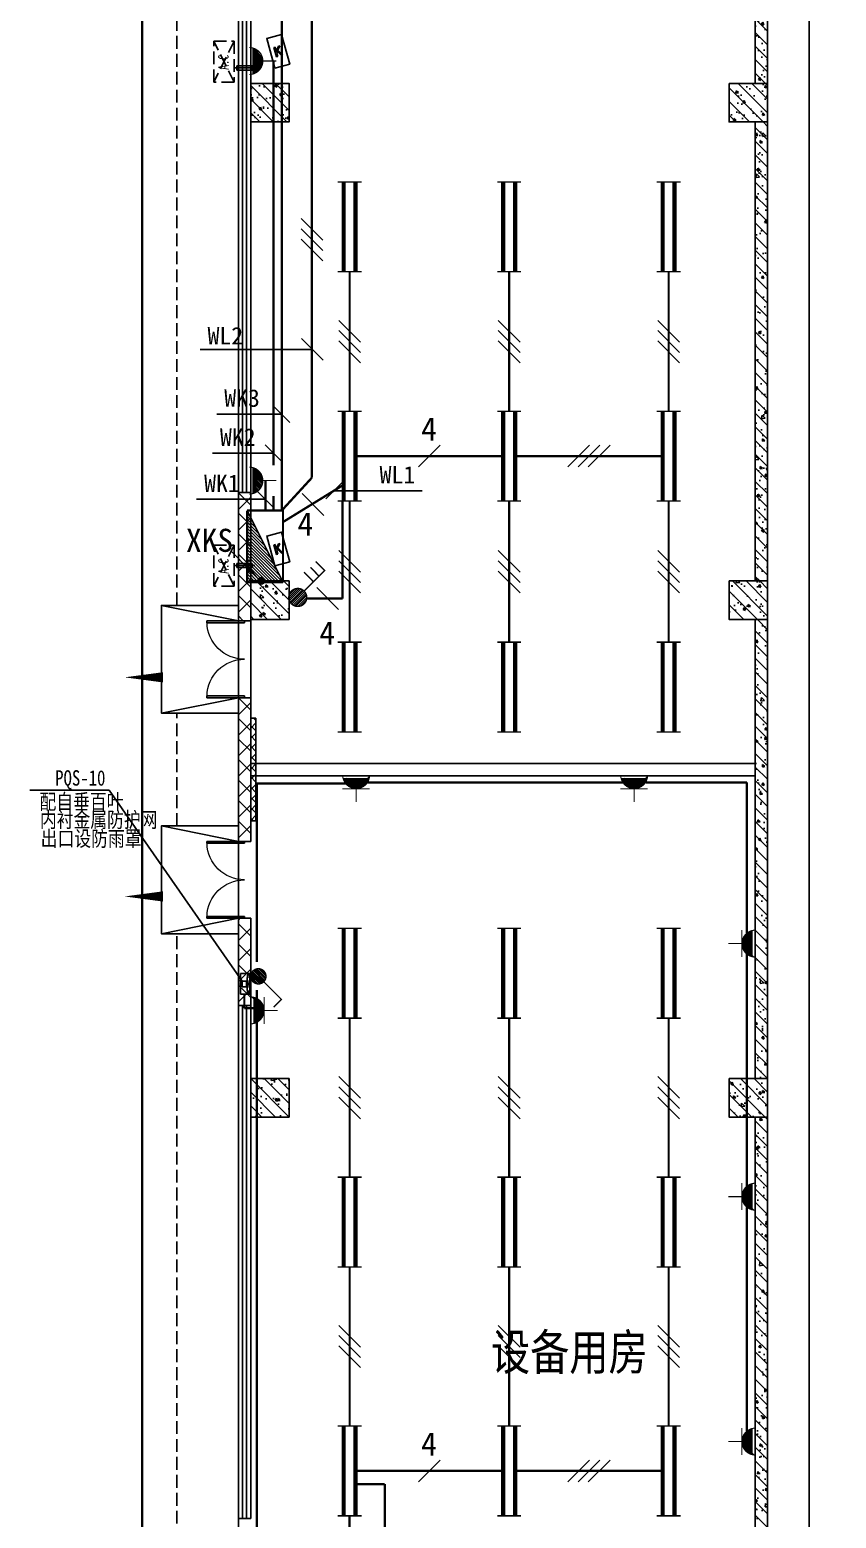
# Model space of a CAD drawing. Header units: millimetres. Extents: x -633009578 to 5705885, y -633235091 to 2571734.
# Drawn here: x 2745218 to 2760934, y 2292773 to 2321787 of the extents above; entities that cross this region are included whole.
import ezdxf

# ---------------------------------------------------------------- set-up
doc = ezdxf.new("R2010")
doc.units = ezdxf.units.MM
doc.header["$LTSCALE"] = 1000
doc.header["$MEASUREMENT"] = 0
doc.linetypes.add('DASH', pattern=[0.35, 0.25, -0.1])
doc.layers.get('0').update_dxf_attribs({"color": 9})
for name, color, linetype in [('3T_WOOD', 21, 'Continuous'), ('A-COLUM(柱)', 255, 'Continuous'), ('A-DI-S(箭头)', 76, 'Continuous'), ('A-DOOR(门）', 4, 'Continuous'), ('A-EQPM(设备)', 15, 'Continuous'), ('A-F-AREA(计算)', 5, 'Continuous'), ('A-HATH(填充)', 8, 'Continuous'), ('A-LM-QPM(设备)', 8, 'Continuous'), ('A-ST-O(室外)', 54, 'Continuous'), ('A-STAR(楼梯)', 51, 'Continuous'), ('A-TEXT(房间)', 243, 'Continuous'), ('A-WA-J(剪力墙)', 254, 'Continuous'), ('A-WALL(墙)', 255, 'Continuous'), ('A-WINDOW（窗）', 4, 'Continuous'), ('DUCT-排烟标注', 3, 'Continuous'), ('DUCT-排烟管设备', 7, 'Continuous'), ('DUCT-排风标注', 3, 'Continuous'), ('WALL', 9, 'Continuous'), ('电-弱电平面-箭头', 3, 'Continuous'), ('电-强电平面-标注', 3, 'Continuous'), ('电-强电平面-线缆', 3, 'Continuous'), ('设备-插座', 3, 'Continuous'), ('设备-照明', 3, 'Continuous'), ('设备-箱柜', 3, 'Continuous')]:
    doc.layers.add(name, color=color, linetype=linetype)
doc.styles.add('0HVAC', font='simhei.ttf', dxfattribs={"width": 0.8, "bigfont": 'hztxt.shx'})
doc.styles.add('_TCH_DIM', font='simhei.ttf', dxfattribs={"width": 0.8, "bigfont": 'hztxt.shx'})
doc.styles.add('ELEC-DIM', font='simhei.ttf')
doc.styles.add('IDQSTYLE', font='simhei.ttf', dxfattribs={"width": 0.707, "bigfont": 'hztxt.shx'})
doc.styles.add('TXT', font='simhei.ttf', dxfattribs={"width": 0.8, "bigfont": 'hztxt.shx'})
pattern_1 = [(45, (-830357.9205473666, -3.184366441797465), (-200.0002033111466, 200.0002033111467), []), (135, (-830357.9205473666, -3.184366441797465), (-200.0002033111467, -200.0002033111466), [])]
pattern_2 = [(315, (0, 0), (132.5825214724777, 132.5825214724776), []), (320, (0, 0), (-47.06410123694653, -537.9451369505651), [56.25, -618.75]), (625, (0, 0), (564.1441002750089, 104.0635002097499), [45, -495]), (370.4514, (-3.922005000000009, -44.82876), (517.079656545715, -433.8820362855164), [47.8051425, -525.856584]), (316.1842, (150, -2.755455298081545e-14), (-124.1392607467639, -800.4307864692332), [84.375, -928.125]), (366.6356, (139.65501975, -66.70255875000004), (730.5884031753312, -700.9970291615274), [71.707716, -788.78475]), (621.1842000000001, (150, -2.755455298081545e-14), (730.588950693994, -700.9964588502198), [67.5, -742.5]), (291, (112.5, -75.00000000000001), (-301.9641679990041, -447.6802890888463), [56.25, -618.75]), (596, (112.5, -75.00000000000001), (543.8625337851396, -182.4864989411868), [45, -495]), (341.4514, (87.3362955, -112.30667475), (241.8978725324643, -630.1669714361175), [47.8051425, -525.856584]), (307.5, (0, 0), (249.6703903734836, -9.119891487967951), [0, -488.9999999999999, 0, -502.5, 0, -496.875]), (277.5, (0, 0), (295.8087839117703, -197.3021530816116), [0, -286.5, 0, -477.75, 0, -189.375]), (237.5, (3.072332657360922e-14, 167.25), (-16.91615380078498, -400.3668271293068), [0, -187.5, 0, -585, 0, -776.25]), (227.5, (4.450060306401695e-14, 242.25), (75.07873674923819, -437.3896270067897), [0, -243.75, 0, -388.5, 0, -551.25])]

# ---------------------------------------------------------------- blocks, each defined once
blk = doc.blocks.new('VdFDAFDFfasdgfswgre')
at = {"layer": 'A-LM-QPM(设备)'}
for p, q in [((-18.82899837940931, -406.182118716184), (32.44091908354312, -219.865729555022)), ((32.44091908354312, -219.865729555022), (56.36419694311917, -226.448856712319)), ((56.36419694311917, -226.448856712319), (37.18157476373017, -296.1590703437105)), ((49.2817729152739, -324.0305588338524), (125.9159782715142, -245.5878820237704)), ((153.1663345098495, -253.0865434217267), (58.93851659074426, -349.0140868732706)), ((125.9159782715142, -245.5878820237704), (153.1663345098495, -253.0865434217267)), ((5.094279481098056, -412.765245873481), (-18.82899837940931, -406.182118716184)), ((26.97990751266479, -333.232229411602), (5.094279481098056, -412.765245873481)), ((49.2817729152739, -324.0305588338524), (26.97990751266479, -333.232229411602)), ((26.97990751266479, -333.232229411602), (49.2817729152739, -324.0305588338524)), ((67.04131023027003, -429.8116214922629), (26.97990751266479, -333.232229411602)), ((37.18157476373017, -296.1590703437105), (49.2817729152739, -324.0305588338524)), ((58.93851659074426, -349.0140868732706), (97.61874484550208, -438.2258171304129)), ((97.61874484550208, -438.2258171304129), (67.04131023027003, -429.8116214922629))]:
    blk.add_line(p, q, dxfattribs=at)
blk.add_lwpolyline([(0, 0), (289.248551459983, -79.59444376500323), (130.0596639309078, -658.0915466849692), (-159.1888875309378, -578.4971029208973)], close=True, dxfattribs=at)
blk = doc.blocks.new('1fdasdas')
at = {"layer": 'A-EQPM(设备)', "linetype": 'DASH'}
for p, q in [((800.000240216963, -0.0003133723512291908), (0.0002401703968644142, 399.9996865927242)), ((0.0002401703968644142, -0.0003133723512291908), (800.000240216963, 399.9996865927242))]:
    blk.add_line(p, q, dxfattribs=at)
blk.add_lwpolyline([(0.0002401703968644142, 399.9996865927242), (800.000240216963, 399.9996865927242), (800.000240216963, -0.0003133723512291908), (0.0002401703968644142, -0.0003133723512291908)], close=True, dxfattribs=at)
at = {"layer": 'A-EQPM(设备)', "style": '_TCH_DIM', "width": 0.7058823529411765}
blk.add_text('A.C', height=204, dxfattribs=at).set_placement((239.6609672275372, 108.2505295248702))
blk = doc.blocks.new('31231')
at = {"layer": 'A-EQPM(设备)', "linetype": 'DASH', "ltscale": 500}
blk.add_lwpolyline([(46963.81837394973, 1033204.040788963), (46963.81837394973, 1032804.040788963)], dxfattribs=at)
blk.add_lwpolyline([(46923.81837394973, 1033154.040788963), (47003.81837394973, 1033154.040788963), (47003.81837394973, 1032854.040788963), (46923.81837394973, 1032854.040788963)], close=True, dxfattribs=at)
blk = doc.blocks.new('$DorLib2D$00000002')
for p, q in [((-0.5, -5.684341886080802e-17), (-0.5000000000000007, 0.4875)), ((-0.4750000000000007, 0.4875), (-0.5000000000000007, 0.4875)), ((-0.475, -2.842170943040401e-17), (-0.4750000000000007, 0.4875)), ((0.475, -2.842170943040401e-17), (0.4750000000000007, 0.4875)), ((0.4750000000000007, 0.4875), (0.5000000000000007, 0.4875)), ((0.5, -5.684341886080802e-17), (0.5000000000000007, 0.4875)), ((-0.5, -5.684341886080802e-17), (-0.475, -2.842170943040401e-17)), ((0.5, -5.684341886080802e-17), (0.475, -2.842170943040401e-17))]:
    blk.add_line(p, q)
at = {"lineweight": 13}
for centre, start, end in [((-0.4875, -4.263256414560601e-17), 0, 88.53071641864632), ((0.4875, -4.263256414560601e-17), 91.4692835813537, 180)]:
    blk.add_arc(centre, 0.4875, start, end, dxfattribs=at)
blk = doc.blocks.new('$WINLIB2D$00000001')
at = {"color": 0}
for points in [[(-0.4999999999999964, 0.5000000000000142), (-0.4999999999999964, -0.4999999999999858)], [(-0.4999999999999964, 0.5000000000000142), (0.5000000000000036, 0.5000000000000142)], [(0.5000000000000036, -0.4999999999999858), (0.5000000000000036, 0.5000000000000142)], [(0.5000000000000036, 0.1666666666666714), (-0.4999999999999964, 0.1666666666666714)], [(0.5000000000000036, -0.1666666666666572), (-0.4999999999999964, -0.1666666666666572)], [(-0.4999999999999964, -0.4999999999999858), (0.5000000000000036, -0.4999999999999858)]]:
    blk.add_lwpolyline(points, dxfattribs=at)
blk = doc.blocks.new('_FZH')
h = blk.add_hatch()
h.set_pattern_fill('钢筋混凝土', color=256, scale=0.1, style=0)
h.set_pattern_definition([(45, (0, 0), (-0.1767766952966369, 0.1767766952966369), []), (50, (0, 0), (0.7172601826007535, -0.06275213498259512), [0.07500000000000001, -0.8250000000000001]), (355, (0, 0), (-0.138751333613, 0.7521921337000119), [0.06, -0.66]), (100.4514, (0.05977168000000001, -0.00522934), (0.5785093817140216, 0.6894395420609536), [0.06374019, -0.701142112]), (46.1842, (0, 0.2), (1.067241048625645, -0.1655190143290181), [0.1125, -1.2375]), (96.6356, (0.088936745, 0.186206693), (0.9346627055487033, 0.9741178709004418), [0.095610288, -1.051713]), (351.1842, (0, 0.2), (0.9346619451336272, 0.9741186009253247), [0.09000000000000001, -0.9900000000000001]), (21, (0.1, 0.15), (0.5969070521184617, -0.4026188906653388), [0.07500000000000001, -0.8250000000000001]), (326, (0.1, 0.15), (0.2433153319215824, 0.7251500450468529), [0.06, -0.66]), (71.4514, (0.149742233, 0.116448394), (0.84022262858149, 0.3225304967099524), [0.06374019, -0.701142112]), (37.50000000000001, (0, 0), (0.01215985531729062, 0.3328938538313115), [0, -0.652, 0, -0.67, 0, -0.6625000000000001]), (7.499999999999999, (0, 0), (0.2630695374421486, 0.3944117118823603), [0, -0.382, 0, -0.637, 0, -0.2525]), (-32.5, (-0.223, 0), (0.533822436172409, -0.02255487173437976), [0, -0.25, 0, -0.78, 0, -1.035]), (-42.5, (-0.323, 0), (0.5831861693423862, 0.1001049823323177), [0, -0.325, 0, -0.518, 0, -0.735])])
h.paths.add_polyline_path([(-0.5, -0.5), (0.5, -0.5), (0.5, 0.5), (-0.5, 0.5)])
blk.add_lwpolyline([(-0.5, -0.5), (0.5, -0.5), (0.5, 0.5), (-0.5, 0.5)], close=True)
blk = doc.blocks.new('负一层平面图9')
h = blk.add_hatch()
h.set_pattern_fill('钢筋混凝土', color=256, scale=75, angle=270, style=0)
h.set_pattern_definition(pattern_2)
h.paths.add_polyline_path([(1107566.098288361, 1646740.40672838), (1107326.098288361, 1646740.40672838), (1107326.098288361, 1637790.40672838), (1107566.098288361, 1637790.40672838)])
h = blk.add_hatch()
h.set_pattern_fill('钢筋混凝土', color=256, scale=75, angle=270, style=0)
h.set_pattern_definition(pattern_2)
h.paths.add_polyline_path([(1107566.098288361, 1637040.40672838), (1107326.098288361, 1637040.40672838), (1107326.098288361, 1628090.40672838), (1107566.098288361, 1628090.40672838)])
h = blk.add_hatch()
h.set_pattern_fill('钢筋混凝土', color=256, scale=75, angle=270, style=0)
h.set_pattern_definition(pattern_2)
h.paths.add_polyline_path([(1107566.098288361, 1627340.40672838), (1107326.098288361, 1627340.40672838), (1107326.098288361, 1618390.40672838), (1107566.098288361, 1618390.40672838)])
h = blk.add_hatch()
h.set_pattern_fill('钢筋混凝土', color=256, scale=75, angle=270, style=0)
h.set_pattern_definition(pattern_2)
h.paths.add_polyline_path([(1107566.098288361, 1617640.40672838), (1107326.098288361, 1617640.40672838), (1107326.098288361, 1608690.40672838), (1107566.098288361, 1608690.40672838)])
at = {"layer": 'A-HATH(填充)'}
h = blk.add_hatch(dxfattribs=at)
h.set_pattern_fill('多孔材料', color=256, scale=100, style=0)
h.set_pattern_definition(pattern_1)
h.paths.add_polyline_path([(1097251.098288366, 1629815.40672802), (1097251.098288366, 1627315.406728529), (1097491.098288367, 1627315.406728529), (1097491.098288367, 1629815.40672802)])
h = blk.add_hatch(dxfattribs=at)
h.set_pattern_fill('多孔材料', color=256, scale=100, style=0)
h.set_pattern_definition(pattern_1)
h.paths.add_polyline_path([(1097251.098288366, 1625815.406728529), (1097251.098288366, 1623015.406728529), (1097491.098288367, 1623015.406728529), (1097491.098288367, 1625815.406728529)])
h = blk.add_hatch(dxfattribs=at)
h.set_pattern_fill('多孔材料', color=256, scale=50, style=0)
h.set_pattern_definition([(45, (-830457.9205473666, -3.184366441797465), (-100.0001016555733, 100.0001016555733), []), (135, (-830457.9205473666, -3.184366441797465), (-100.0001016555733, -100.0001016555733), [])])
h.paths.add_polyline_path([(1097491.09828836, 1625415.40672857), (1097491.09828836, 1623415.40672857), (1097591.09828836, 1623415.40672857), (1097591.09828836, 1625415.40672857)])
h = blk.add_hatch(dxfattribs=at)
h.set_pattern_fill('多孔材料', color=256, scale=100, style=0)
h.set_pattern_definition(pattern_1)
h.paths.add_polyline_path([(1097251.098288366, 1621515.406728529), (1097251.098288366, 1619815.40672802), (1097491.098288367, 1619815.40672802), (1097491.098288367, 1621515.406728529)])
at = {"layer": 'A-DI-S(箭头)'}
blk.add_lwpolyline([(1108377.552594071, 1727829.142712386), (1108377.552594071, 1664191.024720457), (1108902.552594071, 1663999.940347468), (1107852.552594071, 1663814.797017724), (1108377.552594071, 1663628.524720457), (1108377.552594071, 1599990.406728529)], dxfattribs=at)
for points in [[(1096698.446246597, 1626212.662823143, 0, 0, 0), (1095035.446246597, 1626212.662823143, 0, 200, 0), (1095785.446246597, 1626212.662823143, 0, 0, 0)], [(1096698.446246597, 1621941.486512421, 0, 0, 0), (1095035.446246597, 1621941.486512421, 0, 200, 0), (1095785.446246597, 1621941.486512421, 0, 0, 0)]]:
    blk.add_lwpolyline(points, format="xyseb", dxfattribs=at)
at = {"layer": 'A-DOOR(门）'}
for p, q in [((1097251.098288361, 1627315.406728392), (1097251.098288361, 1625815.406728392)), ((1097491.098288361, 1627315.406728392), (1097491.098288361, 1625815.406728392)), ((1097251.098288361, 1623015.406728603), (1097251.098288361, 1621515.406728603))]:
    blk.add_line(p, q, dxfattribs=at)
at = {"layer": 'A-F-AREA(计算)'}
blk.add_lwpolyline([(1107566.098287924, 1589275.406728539), (1097251.098288353, 1589275.406728539), (1097251.098288353, 1725355.406728381), (1107566.098287924, 1725355.406728381)], close=True, dxfattribs=at)
at = {"layer": 'A-ST-O(室外)', "linetype": 'DASH'}
for points in [[(1096051.098288417, 1627615.406728388), (1096051.098288402, 1651565.406727216)], [(1096051.09828842, 1623315.406728599), (1096051.098288418, 1625515.406728543)], [(1096051.098288429, 1607615.406728315), (1096051.098288421, 1621215.406728753)]]:
    blk.add_lwpolyline(points, dxfattribs=at)
at = {"layer": 'A-STAR(楼梯)'}
for points in [[(1097251.098288367, 1627615.406728388), (1095751.098288367, 1627615.406728388), (1095751.098288367, 1625515.406728543), (1097251.098288361, 1625515.406728543)], [(1097251.09828836, 1627315.406728436), (1095751.098288356, 1627615.406234307)], [(1097251.09828836, 1625815.406728495), (1095751.098288356, 1625515.407222624)], [(1097251.098288367, 1623315.406728599), (1095751.098288367, 1623315.406728599), (1095751.098288367, 1621215.406728753), (1097251.098288361, 1621215.406728753)], [(1097251.09828836, 1623015.406728646), (1095751.098288356, 1623315.406234517)], [(1097251.09828836, 1621515.406728705), (1095751.098288356, 1621215.407222835)]]:
    blk.add_lwpolyline(points, dxfattribs=at)
at = {"layer": 'A-WA-J(剪力墙)'}
for p, q in [((1107326.098288359, 1637790.406727959), (1107326.098288355, 1646740.40672861)), ((1107566.098288359, 1637790.406727959), (1107566.098288397, 1646740.40672861)), ((1107326.098288375, 1628090.406727959), (1107326.098288379, 1637040.40672861)), ((1107566.098288324, 1628090.406727959), (1107566.098288348, 1637040.40672861)), ((1107326.098288348, 1618390.406727959), (1107326.098288391, 1627340.40672861)), ((1107566.098288398, 1618390.406727959), (1107566.09828836, 1627340.40672861)), ((1107326.098288402, 1608690.406727959), (1107326.098288404, 1617640.406727959)), ((1107566.098288352, 1608690.406727959), (1107566.098288373, 1617640.406727959))]:
    blk.add_line(p, q, dxfattribs=at)
at = {"layer": 'A-WALL(墙)'}
for p, q in [((1097491.09828836, 1625415.40672857), (1097491.09828836, 1623415.40672857)), ((1097591.09828836, 1625415.40672857), (1097491.09828836, 1625415.40672857)), ((1097591.09828836, 1625415.40672857), (1097591.09828836, 1623415.40672857)), ((1097491.098288399, 1624535.40672857), (1107326.098288362, 1624535.40672857)), ((1097491.098288399, 1624535.40672857), (1097491.098288399, 1624295.40672857)), ((1107326.098288362, 1624535.40672857), (1107326.098288362, 1624295.40672857)), ((1097491.098288399, 1624295.40672857), (1107326.098288362, 1624295.40672857)), ((1097591.09828836, 1623415.40672857), (1097491.09828836, 1623415.40672857))]:
    blk.add_line(p, q, dxfattribs=at)
at = {"layer": 'WALL'}
for p, q in [((1097251.098288366, 1629815.40672802), (1097251.098288366, 1627315.406728529)), ((1097491.098288367, 1629815.40672802), (1097251.098288366, 1629815.40672802)), ((1097491.098288367, 1627315.406728529), (1097491.098288367, 1629815.40672802)), ((1097251.098288366, 1627315.406728529), (1097491.098288367, 1627315.406728529)), ((1097251.098288366, 1625815.406728529), (1097251.098288366, 1623015.406728529)), ((1097491.098288367, 1625815.406728529), (1097251.098288366, 1625815.406728529)), ((1097491.098288367, 1623015.406728529), (1097491.098288367, 1625815.406728529)), ((1097251.098288366, 1623015.406728529), (1097491.098288367, 1623015.406728529)), ((1097251.098288366, 1621515.406728529), (1097251.098288366, 1619815.40672802)), ((1097491.098288367, 1621515.406728529), (1097251.098288366, 1621515.406728529)), ((1097491.098288367, 1619815.40672802), (1097491.098288367, 1621515.406728529)), ((1097251.098288366, 1619815.40672802), (1097491.098288367, 1619815.40672802))]:
    blk.add_line(p, q, dxfattribs=at)
at = {"layer": 'A-COLUM(柱)', "xscale": 750, "yscale": 750, "zscale": 750, "rotation": 270}
for p in [(1097866.098288361, 1637415.40672838), (1107191.098288361, 1637415.40672838), (1097866.098288361, 1627715.40672838), (1107191.098288361, 1627715.40672838), (1097866.098288361, 1618015.40672838), (1107191.098288361, 1618015.40672838)]:
    blk.add_blockref('_FZH', p, dxfattribs=at)
at = {"layer": 'A-DOOR(门）', "xscale": -1500, "yscale": 1500, "zscale": 1500, "rotation": 89.99999999999999}
for p in [(1097371.098288361, 1626565.406728392), (1097371.098288361, 1622265.406728603)]:
    blk.add_blockref('$DorLib2D$00000002', p, dxfattribs=at)
at = {"layer": 'A-EQPM(设备)', "color": 6, "rotation": 90}
for name, p in [('1fdasdas', (1097170.499686612, 1637813.815393341)), ('1fdasdas', (1097170.499686612, 1627990.406488194)), ('31231', (2130375.139077323, 1581426.58835443))]:
    blk.add_blockref(name, p, dxfattribs=at)
at = {"layer": 'A-EQPM(设备)', "color": 6, "xscale": -1, "rotation": 89.99999999999999}
blk.add_blockref('31231', (2130375.139077323, 1685054.22510233), dxfattribs=at)
at = {"layer": 'A-LM-QPM(设备)', "xscale": -1, "rotation": 180}
for p in [(1097963.612285574, 1638086.156277593), (1097963.612285574, 1628386.156277593)]:
    blk.add_blockref('VdFDAFDFfasdgfswgre', p, dxfattribs=at)
at = {"layer": 'A-WINDOW（窗）', "extrusion": (0, 0, -1), "yscale": 240, "rotation": 90.00000000000001}
for p, xscale, zscale in [((-1097371.098288361, 1639815.406728285), 19999.99999999953, 19999.99999999953), ((-1097371.098288361, 1614815.406728285), 10000, 10000)]:
    blk.add_blockref('$WINLIB2D$00000001', p, dxfattribs=dict(at, xscale=xscale, zscale=zscale))
at = {"layer": 'A-TEXT(房间)', "color": 4, "style": 'TXT', "width": 0.8}
blk.add_text('设备用房', height=700, dxfattribs=at).set_placement((1102173.779141537, 1612709.729482052))
blk = doc.blocks.new('HC000067')
at = {"color": 0, "linetype": 'Continuous'}
for points, const_width in [([(6.25, 0.8328412808464349), (-6.250000000000057, 0.8328412808464349)], 0.6), ([(-6.250000000000057, 1.65), (-6.250000000000057, -1.650000000000057)], 0.2), ([(6.25, 1.65), (6.25, -1.650000000000057)], 0.2), ([(6.25, -0.8328412808464352), (-6.250000000000057, -0.8328412808464352)], 0.6)]:
    blk.add_lwpolyline(points, dxfattribs=dict(at, const_width=const_width))
at = {"color": 0, "style": 'IDQSTYLE', "width": 0.7}
blk.add_attdef('PSFHATT', (8.25, -1.650000000000057), '', height=2.5, dxfattribs=at)
blk = doc.blocks.new('*X123')
at = {"color": 0, "linetype": 'Continuous'}
for p, q in [((235.5705228326477, 319.9990725063215), (238.8755041928442, 323.304053866518)), ((235.9947869013596, 319.9990725063215), (239.7240323302681, 323.7283179352299)), ((236.4190509700716, 319.9990725063215), (240.5725604676919, 324.1525820039419)), ((236.8433150387835, 319.9990725063215), (241.4210886051158, 324.5768460726538)), ((237.2675791074955, 319.9990725063215), (242.2655414724513, 324.9970348712774)), ((237.6918431762074, 319.9990725063215), (242.2655414724513, 324.5727708025654)), ((238.1161072449193, 319.9990725063215), (242.2655414724513, 324.1485067338535)), ((238.5403713136312, 319.9990725063215), (242.2655414724513, 323.7242426651416)), ((233.8734665578, 319.9990725063215), (235.4813916431488, 321.6069975916703)), ((234.297730626512, 319.9990725063215), (236.3299197805727, 322.0312616603822)), ((234.7219946952239, 319.9990725063215), (237.1784479179965, 322.4555257290941)), ((235.1462587639358, 319.9990725063215), (238.0269760554204, 322.8797897978061)), ((238.9646353823431, 319.9990725063215), (242.2655414724513, 323.2999785964296)), ((239.3888994510551, 319.9990725063215), (242.2655414724513, 322.8757145277177)), ((239.813163519767, 319.9990725063215), (242.2655414724513, 322.4514504590058)), ((240.2374275884789, 319.9990725063215), (242.2655414724513, 322.0271863902939)), ((240.6616916571909, 319.9990725063215), (242.2655414724513, 321.6029223215819)), ((232.6006743516642, 319.9990725063215), (232.9358072308772, 320.3342053855345)), ((233.0249384203761, 319.9990725063215), (233.7843353683011, 320.7584694542464)), ((233.4492024890881, 319.9990725063215), (234.6328635057249, 321.1827335229584)), ((241.0859557259028, 319.9990725063215), (242.2655414724513, 321.17865825287)), ((241.5102197946147, 319.9990725063215), (242.2655414724513, 320.7543941841581)), ((241.9344838633266, 319.9990725063215), (242.2655414724513, 320.3301301154461))]:
    blk.add_line(p, q, dxfattribs=at)
blk = doc.blocks.new('HC000431')
at = {"color": 0, "linetype": 'Continuous'}
blk.add_line((5, 2.5), (-5, -2.5), dxfattribs=at)
at = {"color": 0, "linetype": 'Continuous', "const_width": 0.3}
for points in [[(5, 2.5), (-5, 2.5), (-5, -2.5)], [(-5, -2.5), (5, -2.5), (5, 2.5)]]:
    blk.add_lwpolyline(points, dxfattribs=at)
at = {"color": 0, "linetype": 'Continuous'}
blk.add_blockref('*X123', (-237.2655414724513, -322.4990725063215), dxfattribs=at)
at = {"color": 0, "style": 'IDQSTYLE', "width": 0.7}
blk.add_attdef('PSFHATT', (7.000000000000028, -2.5), '', height=2.5, dxfattribs=at)
blk = doc.blocks.new('*X155')
at = {"color": 0, "linetype": 'Continuous'}
for p, q in [((261.9988066744281, 135.850956910748), (263.2375091559566, 137.0896593922765)), ((262.0234026256783, 135.5927101495236), (263.4957559171792, 137.0650634410244)), ((262.0463461952987, 136.1813391440932), (262.9071269225657, 137.0421198713602)), ((262.0884022348038, 135.3748670461744), (263.7135990205094, 137.00006383188)), ((262.1829592200917, 135.1865813189878), (263.9018847477136, 136.9055068466096)), ((262.3023466942452, 135.0231260806666), (264.0653399860179, 136.7861193724393)), ((262.4446987243758, 134.8826353983226), (264.205830668362, 136.6437673423088)), ((262.6100901587723, 134.7651841202445), (264.3232819464568, 136.478375907929)), ((262.8005700291263, 134.6728212781239), (264.4156447885779, 136.2878960375755)), ((263.0211904412342, 134.6105989777572), (264.4778670889456, 136.0672756254685)), ((263.2836307586351, 134.5901965826834), (264.4982694840214, 135.8048353080697)), ((263.6234742990336, 134.6471974106073), (264.4412686561033, 135.464991767677))]:
    blk.add_line(p, q, dxfattribs=at)
blk = doc.blocks.new('HC000111')
at = {"color": 0, "linetype": 'Continuous', "const_width": 0.2}
for points in [[(0.8838834764831975, 2.133883476483163), (3.750000000000091, 5), (5.000000000000091, 3.75)], [(2.898879886034229, 4.275409520972289), (4.191507707965946, 3.019373591507303)], [(2.221789122165297, 3.388795923702901), (3.514416944097014, 2.132759994237858)]]:
    blk.add_lwpolyline(points, dxfattribs=at)
blk.add_lwpolyline([(0.8838834764833108, 0.3661165235168934, 0.1989123673796338), (1.250000000000034, 1.250000000000057, 0.1989123673796269), (0.8838834764832544, 2.13388347648322, 0.1989123673796352), (9.12880881998035e-14, 2.5, 0.1989123673796539), (-0.8838834764830719, 2.13388347648322, 0.1989123673796721), (-1.249999999999966, 1.250000000000057, 0.1989123673796564), (-0.8838834764831855, 0.3661165235168368, 0.198912367379673), (9.087175456556906e-14, 0, 0.198912367379652)], format="xyb", close=True, dxfattribs=at)
at = {"color": 0, "linetype": 'Continuous'}
blk.add_blockref('*X155', (-263.2487560761181, -134.5897099905746), dxfattribs=at)
at = {"color": 0, "style": 'IDQSTYLE', "width": 0.7}
blk.add_attdef('PSFHATT', (7.000000000000091, -1e-08), '', height=2.5, dxfattribs=at)
blk = doc.blocks.new('*X164')
at = {"color": 0, "linetype": 'Continuous'}
for p, q in [((159.595646846908, 156.7672197221619), (159.6233466819307, 156.7949195571846)), ((159.6640079704214, 156.5527381332005), (159.9061893944054, 156.7949195571846)), ((159.747532531186, 156.3534199814905), (160.18903210688, 156.7949195571846)), ((159.8446775338837, 156.1677222717137), (160.4718748193546, 156.7949195571846)), ((159.9544025265515, 155.9946045519069), (160.7547175318292, 156.7949195571846)), ((160.0760273856543, 155.833386698535), (161.0375602443038, 156.7949195571846)), ((160.2091522122192, 155.6836688126253), (161.3204029567785, 156.7949195571846)), ((160.3536147760518, 155.5452886639833), (161.6032456692531, 156.7949195571846)), ((160.5094741859558, 155.4183053614127), (161.8860883817277, 156.7949195571846)), ((160.6770167777584, 155.3030052407406), (162.1689310942023, 156.7949195571846)), ((160.8567856433337, 155.1999313938414), (162.451773806677, 156.7949195571846)), ((161.0496413096342, 155.1099443476672), (162.7346165191516, 156.7949195571846)), ((161.2568708631404, 155.0343311886988), (163.0174592316262, 156.7949195571846)), ((161.4803825063601, 154.9750001194438), (163.3003019441008, 156.7949195571846)), ((161.7230685552892, 154.9348434558983), (163.5831446565754, 156.7949195571846)), ((161.9895441276247, 154.9184763157592), (163.86598736905, 156.7949195571846)), ((162.2878715788766, 154.9339610545365), (164.4937876543064, 157.1398771299663)), ((162.6346011340941, 154.9978478972794), (164.4299008115636, 156.7931475747489)), ((163.0778250055067, 155.1582290562173), (164.2695196526256, 156.3499237033363))]:
    blk.add_line(p, q, dxfattribs=at)
blk = doc.blocks.new('HC000134')
at = {"color": 0, "linetype": 'Continuous', "const_width": 0.2}
blk.add_lwpolyline([(-2.5, 5, 0.198912367379654), (-1.767766952966213, 3.232233047033674, 0.1989123673796558), (-4.592273826913179e-16, 2.5, 0.1989123673796559), (1.767766952966213, 3.232233047033674, 0.1989123673796541), (2.5, 4.999999999999999)], format="xyb", dxfattribs=at)
for points in [[(-2.421006983541702, 4.37652170395188), (2.421006983541702, 4.37652170395188)], [(-2.549372027147456, 2.476391871554483), (2.483025305961291, 2.476391871554483)], [(0, 2.5), (0, 0)]]:
    blk.add_lwpolyline(points, dxfattribs=at)
at = {"color": 0, "linetype": 'Continuous'}
blk.add_blockref('*X164', (-162.0093508556101, -152.4183978532327), dxfattribs=at)
at = {"color": 0, "style": 'IDQSTYLE', "width": 0.7}
blk.add_attdef('PSFHATT', (4.500000010000001, 0), '', height=2.5, dxfattribs=at)
blk = doc.blocks.new('*X132')
at = {"color": 0, "linetype": 'Continuous'}
for p, q in [((192.590110055903, 446.7242872143482), (193.9264208598343, 448.0605980182795)), ((192.6512440212146, 447.2096852483717), (193.4410228258108, 447.9994640529679)), ((192.666080612941, 446.3759937026742), (194.2747143715083, 447.9846274612416)), ((192.8122309321682, 446.0978799531896), (194.552828120993, 447.8384771420143)), ((193.0126674313866, 445.874052383696), (194.7766556904866, 447.6380406427959)), ((193.2651240367983, 445.7022449203958), (194.9484631537868, 447.3855840373842)), ((193.5780466605768, 445.5909034754624), (195.0598045987202, 447.0726614136058)), ((193.9838870800477, 445.5724798262212), (195.0782282479613, 446.6668209941349))]:
    blk.add_line(p, q, dxfattribs=at)
blk = doc.blocks.new('HC001446')
at = {"color": 0, "linetype": 'Continuous'}
blk.add_line((5.527270022789651, 5.473665066578945), (2.421777122314836, 2.298687544782609), dxfattribs=at)
blk.add_lwpolyline([(2.421777122314836, 2.298687544782609, 0.8, 0, 0), (0.4698776614111466, 0.4121164681388052, 0, 0, 0)], format="xyseb", dxfattribs=at)
blk.add_circle((0, 0), 0.625, dxfattribs=at)
at = {"color": 0, "linetype": 'Continuous', "xscale": 0.5, "yscale": 0.5, "zscale": 0.5}
blk.add_blockref('*X132', (-96.91845018383214, -223.4069038532592), dxfattribs=at)
at = {"color": 0, "style": 'IDQSTYLE', "width": 0.7}
blk.add_attdef('PSFHATT', (7.527270022789651, -0.62500001), '', height=2.5, dxfattribs=at)
blk = doc.blocks.new('HC000127')
at = {"color": 0, "linetype": 'Continuous'}
for p, q in [((-2.394925552313452, 4.28283084360757), (-2.301234691969285, 4.37652170395188)), ((-2.321819471781509, 4.073094211665051), (-2.018391979494709, 4.37652170395188)), ((-2.234077361864593, 3.877993609107307), (-1.735549267019906, 4.37652170395188)), ((-2.133071322147771, 3.696156936349553), (-1.45270655454533, 4.37652170395188)), ((-2.019722391649111, 3.526663154373495), (-1.169863842070754, 4.37652170395188)), ((-1.89462033080963, 3.3689225027384), (-0.8870211295961781, 4.37652170395188)), ((-1.75809067461546, 3.222609446457881), (-0.6041784171216023, 4.37652170395188)), ((-1.610228640033711, 3.087628768565168), (-0.3213357046467991, 4.37652170395188)), ((-1.450908635363021, 2.964106060761054), (-0.03849299217222324, 4.37652170395188)), ((-1.279771678729958, 2.852400304919513), (0.2443497203023526, 4.37652170395188)), ((-1.096187659196403, 2.753141611978464), (0.5271924327769284, 4.37652170395188)), ((-0.8991825738169155, 2.667303984883461), (0.8100351452515042, 4.37652170395188)), ((-0.6873090270223656, 2.596334819203292), (1.092877857726307, 4.37652170395188)), ((-0.4584132462771322, 2.542387887474007), (1.375720570200883, 4.37652170395188)), ((-0.209190882280609, 2.508767538995784), (1.658563282675459, 4.37652170395188)), ((0.06574902768079482, 2.500864736482612), (1.941405995150035, 4.37652170395188)), ((0.3761933590246826, 2.528466355351895), (2.224248707624611, 4.376521703951852)), ((0.7437720382852149, 2.613202322137766), (2.386797677867207, 4.256227961719787)), ((1.246104544721902, 2.832692116099963), (2.167307883900094, 3.753895455278013))]:
    blk.add_line(p, q, dxfattribs=at)
at = {"color": 0, "linetype": 'Continuous', "const_width": 0.2}
blk.add_lwpolyline([(-2.5, 5, 0.198912367379654), (-1.767766952966213, 3.232233047033674, 0.1989123673796558), (-4.592273826913179e-16, 2.5, 0.1989123673796559), (1.767766952966213, 3.232233047033674, 0.1989123673796541), (2.5, 4.999999999999999)], format="xyb", dxfattribs=at)
for points in [[(-2.421006983541474, 4.37652170395188), (2.421006983541474, 4.37652170395188)], [(0, 2.5), (0, 0)]]:
    blk.add_lwpolyline(points, dxfattribs=at)
at = {"color": 0, "style": 'IDQSTYLE', "width": 0.7}
blk.add_attdef('PSFHATT', (4.500000010000001, 0), '', height=2.5, dxfattribs=at)
blk = doc.blocks.new('$轴流风机$00000011')
for p, q in [((-500, 500, 1e-08), (-500, -500, 1e-08)), ((500, 500, 1e-08), (-500, 500, 1e-08)), ((-339.4800092864898, 134.6796910074772, 1e-08), (-339.4800092864898, -134.6796910074772, 1e-08)), ((87.95522044965765, 134.6796910074772, 1e-08), (-339.4800092864898, 134.6796910074772, 1e-08)), ((87.95522044965765, -134.6796910074772, 1e-08), (87.95522044965765, 134.6796910074772, 1e-08)), ((87.95522044965765, 0, 1e-08), (288.4946038684575, 0, 1e-08)), ((500, -500, 1e-08), (500, 500, 1e-08)), ((-500, -500, 1e-08), (500, -500, 1e-08)), ((-339.4800092864898, -134.6796910074772, 1e-08), (87.95522044965765, -134.6796910074772, 1e-08))]:
    blk.add_line(p, q)
for centre, radius, start, end in [((633.07206670288, 238.2729985965852, 1e-08), 465.0358888982827, 168.1126115914812, 180), ((633.07206670288, 238.2729985965852, 1e-08), 465.0358888974643, 180, 191.8873884085187), ((462.4428888200782, 274.1909822780144, 1e-08), 290.6672624295167, 153.0603398671826, 168.1126115914812), ((462.4428888200782, 202.3550149151561, 1e-08), 290.6672624290152, 191.8873884085187, 206.9396601328174), ((355.1290658579092, 328.7278263123881, 1e-08), 170.2906702038428, 129.1821255884627, 153.0603398671826), ((355.1290658579092, 147.8181708826014, 1e-08), 170.2906702042031, 206.9396601328174, 230.8178744115374), ((288.4946038684575, 410.4818086252635, 1e-08), 64.8209345055534, 90, 129.1821255884627), ((288.4946038684575, 66.06418856972596, 1e-08), 64.82093450569862, 230.8178744115374, 270), ((288.4946038684575, 410.4818086252635, 1e-08), 64.82093450552276, 50.81787441153735, 90), ((288.4946038684575, 66.06418856972596, 1e-08), 64.82093450561933, 270, 309.1821255884627), ((221.8601418790058, 328.7278263123881, 1e-08), 170.2906702037323, 26.93966013281736, 50.81787441153735), ((221.8601418790058, 147.8181708826014, 1e-08), 170.2906702039885, 309.1821255884627, 333.0603398671827), ((114.5463189241127, 274.1909822780144, 1e-08), 290.6672624295164, 11.88738840851878, 26.93966013281736), ((114.5463189241127, 202.3550149151561, 1e-08), 290.6672624293529, 333.0603398671827, 348.1126115914813), ((-56.08285895868903, 238.2729985965852, 1e-08), 465.0358888982828, 0, 11.88738840851878), ((-56.08285895868903, 238.2729985965852, 1e-08), 465.035888898019, 348.1126115914813, 0), ((633.07206670288, -238.2729985965852, 1e-08), 465.0358888974643, 168.1126115914812, 180), ((633.07206670288, -238.2729985965852, 1e-08), 465.0358888982922, 180, 191.8873884085187), ((462.4428888200782, -202.3550149151561, 1e-08), 290.6672624290063, 153.0603398671826, 168.1126115914812), ((462.4428888200782, -274.1909822780144, 1e-08), 290.6672624295167, 191.8873884085187, 206.9396601328174), ((355.1290658579092, -147.8181708826014, 1e-08), 170.2906702042102, 129.1821255884627, 153.0603398671826), ((355.1290658579092, -328.7278263123881, 1e-08), 170.2906702038428, 206.9396601328174, 230.8178744115374), ((288.4946038684575, -66.06418856972596, 1e-08), 64.82093450570038, 90, 129.1821255884627), ((288.4946038684575, -410.4818086252635, 1e-08), 64.82093450555568, 230.8178744115374, 270), ((288.4946038684575, -66.06418856972596, 1e-08), 64.82093450561933, 50.81787441153735, 90), ((288.4946038684575, -410.4818086252635, 1e-08), 64.82093450552276, 270, 309.1821255884627), ((221.8601418790058, -147.8181708826014, 1e-08), 170.290670203996, 26.93966013281736, 50.81787441153735), ((221.8601418790058, -328.7278263123881, 1e-08), 170.2906702037334, 309.1821255884627, 333.0603398671827), ((114.5463189241127, -202.3550149151561, 1e-08), 290.6672624293437, 11.88738840851878, 26.93966013281736), ((114.5463189241127, -274.1909822780144, 1e-08), 290.6672624295169, 333.0603398671827, 348.1126115914813), ((-56.08285895868903, -238.2729985965852, 1e-08), 465.035888898019, 0, 11.88738840851878), ((-56.08285895868903, -238.2729985965852, 1e-08), 465.0358888982919, 348.1126115914813, 0)]:
    blk.add_arc(centre, radius, start, end)
for p in [(-500, 0, 1e-08), (500, 0, 1e-08)]:
    blk.add_point(p)
blk = doc.blocks.new('*X169')
at = {"color": 0, "linetype": 'Continuous'}
for p, q in [((261.9988066744281, 135.850956910748), (263.2375091559566, 137.0896593922765)), ((262.0234026256783, 135.5927101495236), (263.4957559171792, 137.0650634410244)), ((262.0463461952987, 136.1813391440932), (262.9071269225657, 137.0421198713602)), ((262.0884022348038, 135.3748670461744), (263.7135990205094, 137.00006383188)), ((262.1829592200917, 135.1865813189878), (263.9018847477136, 136.9055068466096)), ((262.3023466942452, 135.0231260806666), (264.0653399860179, 136.7861193724393)), ((262.4446987243758, 134.8826353983226), (264.205830668362, 136.6437673423088)), ((262.6100901587723, 134.7651841202445), (264.3232819464568, 136.478375907929)), ((262.8005700291263, 134.6728212781239), (264.4156447885779, 136.2878960375755)), ((263.0211904412342, 134.6105989777572), (264.4778670889456, 136.0672756254685)), ((263.2836307586351, 134.5901965826834), (264.4982694840214, 135.8048353080697)), ((263.6234742990336, 134.6471974106073), (264.4412686561033, 135.464991767677))]:
    blk.add_line(p, q, dxfattribs=at)
blk = doc.blocks.new('HC000097')
at = {"color": 0, "linetype": 'Continuous', "const_width": 0.2}
blk.add_lwpolyline([(0.8838834764831975, 2.133883476483163), (3.750000000000091, 5), (5.000000000000091, 3.75)], dxfattribs=at)
blk.add_lwpolyline([(0.8838834764833108, 0.3661165235168934, 0.1989123673796338), (1.250000000000034, 1.250000000000057, 0.1989123673796269), (0.8838834764832544, 2.13388347648322, 0.1989123673796352), (9.128895556154148e-14, 2.5, 0.1989123673796539), (-0.8838834764830719, 2.13388347648322, 0.1989123673796721), (-1.249999999999966, 1.250000000000057, 0.1989123673796564), (-0.8838834764831855, 0.3661165235168368, 0.198912367379673), (9.087175456556906e-14, 0, 0.198912367379652)], format="xyb", close=True, dxfattribs=at)
at = {"color": 0, "linetype": 'Continuous'}
blk.add_blockref('*X169', (-263.2487560761181, -134.5897099905746), dxfattribs=at)
at = {"color": 0, "style": 'IDQSTYLE', "width": 0.7}
blk.add_attdef('PSFHATT', (7.000000000000091, -1e-08), '', height=2.5, dxfattribs=at)

msp = doc.modelspace()

# ---------------------------------------------------------------- linework, layer by layer
at = {"layer": 'DUCT-排烟标注'}
for q in [(2745218.104838866, 2306964.810322137), (2749355.05904764, 2303242.489743544)]:
    msp.add_line((2746765.822746655, 2306964.810322137), q, dxfattribs=at)
at = {"layer": 'DUCT-排风标注'}
msp.add_lwpolyline([(2749322.955049498, 2303188.617867141, 0, 0, 0), (2749172.955049498, 2303188.617867141, 100, 0, 0), (2749022.955049498, 2303188.617867141, 0, 0, 0)], format="xyseb", dxfattribs=at)
at = {"layer": '电-强电平面-标注'}
for p, q in [((2750504.367965645, 2318108.29713621), (2750928.632034355, 2317684.033067496)), ((2750504.367965645, 2317908.29713621), (2750928.632034355, 2317484.033067496)), ((2750504.367965645, 2317708.29713621), (2750928.632034355, 2317284.033067496)), ((2751239.989681801, 2316122.31918895), (2751664.253750511, 2315698.055120236)), ((2754348.323015133, 2316122.31918895), (2754772.587083844, 2315698.055120236)), ((2757456.656348466, 2316122.31918895), (2757880.920417177, 2315698.055120236)), ((2750511.863435285, 2315769.783548307), (2750936.127503999, 2315345.519479597)), ((2751239.989681801, 2315922.31918895), (2751664.253750511, 2315498.055120236)), ((2751239.989681801, 2315722.31918895), (2751664.253750511, 2315298.055120236)), ((2754348.323015133, 2315922.31918895), (2754772.587083844, 2315498.055120236)), ((2754348.323015133, 2315722.31918895), (2754772.587083844, 2315298.055120236)), ((2757456.656348466, 2315922.31918895), (2757880.920417177, 2315498.055120236)), ((2757456.656348466, 2315722.31918895), (2757880.920417177, 2315298.055120236)), ((2749597.083340083, 2315557.651513952), (2748537.501061602, 2315557.651513952)), ((2750723.995469642, 2315557.651513952), (2749597.083340083, 2315557.651513952)), ((2749857, 2314292), (2748862.063291139, 2314292)), ((2750128, 2314292), (2749857, 2314292)), ((2749968.900974232, 2314451.099025766), (2750287.099025767, 2314132.900974234)), ((2749807.900974233, 2313693.599025766), (2750126.099025767, 2313375.400974234)), ((2753218.420417177, 2313690.298931276), (2752794.156348467, 2313266.034862563)), ((2756126.753750512, 2313690.298931275), (2755702.489681798, 2313266.034862564)), ((2756326.753750512, 2313690.298931275), (2755902.489681798, 2313266.034862564)), ((2756526.753750512, 2313690.298931275), (2756102.489681798, 2313266.034862564)), ((2749773.5, 2313534.5), (2748778.563291139, 2313534.5)), ((2749967, 2313534.5), (2749773.5, 2313534.5)), ((2749650.400974233, 2312793.599025766), (2749968.599025767, 2312475.400974234)), ((2750525.590380094, 2312744.833414013), (2750949.854448807, 2312320.569345302)), ((2751306.743986015, 2312960.193962476), (2750988.545934482, 2312641.995910942)), ((2751147.644960249, 2312801.094936709), (2751889.297468355, 2312801.094936709)), ((2751889.297468355, 2312801.094936709), (2752865.246835444, 2312801.094936709)), ((2749446, 2312634.5), (2748470.050632911, 2312634.5)), ((2749809.5, 2312634.5), (2749446, 2312634.5)), ((2751239.989681841, 2311636.790744349), (2751664.253750551, 2311212.526675635)), ((2754348.323015154, 2311636.790744349), (2754772.587083865, 2311212.526675635)), ((2757456.656348349, 2311636.790744349), (2757880.920417059, 2311212.526675635)), ((2751239.989681841, 2311436.790744349), (2751664.253750551, 2311012.526675635)), ((2754348.323015154, 2311436.790744349), (2754772.587083865, 2311012.526675635)), ((2757456.656348349, 2311436.790744349), (2757880.920417059, 2311012.526675635)), ((2751239.989681841, 2311236.790744349), (2751664.253750551, 2310812.526675635)), ((2754348.323015154, 2311236.790744349), (2754772.587083865, 2310812.526675635)), ((2757456.656348349, 2311236.790744349), (2757880.920417059, 2310812.526675635)), ((2751234.044505792, 2310488.748093651), (2750809.780437081, 2310913.012162364)), ((2751239.989681722, 2301382.793980137), (2751664.253750432, 2300958.529911423)), ((2751239.989681722, 2301182.793980137), (2751664.253750432, 2300758.529911423)), ((2754348.323015154, 2301382.793980137), (2754772.587083865, 2300958.529911423)), ((2754348.323015154, 2301182.793980137), (2754772.587083865, 2300758.529911423)), ((2757456.656348468, 2301382.793980166), (2757880.920417178, 2300958.529911453)), ((2757456.656348468, 2301182.793980166), (2757880.920417178, 2300758.529911453)), ((2751239.989681722, 2300982.793980137), (2751664.253750432, 2300558.529911423)), ((2754348.323015154, 2300982.793980137), (2754772.587083865, 2300558.529911423)), ((2757456.656348468, 2300982.793980166), (2757880.920417178, 2300558.529911453)), ((2751239.989681801, 2296532.793980144), (2751664.253750511, 2296108.529911431)), ((2754348.323015134, 2296532.793980144), (2754772.587083845, 2296108.529911431)), ((2757456.656348467, 2296532.793980144), (2757880.920417178, 2296108.529911431)), ((2751239.989681801, 2296332.793980144), (2751664.253750511, 2295908.529911431)), ((2754348.323015134, 2296332.793980144), (2754772.587083845, 2295908.529911431)), ((2757456.656348467, 2296332.793980144), (2757880.920417178, 2295908.529911431)), ((2751239.989681801, 2296132.793980144), (2751664.253750511, 2295708.529911431)), ((2754348.323015134, 2296132.793980144), (2754772.587083845, 2295708.529911431)), ((2757456.656348467, 2296132.793980144), (2757880.920417178, 2295708.529911431)), ((2753218.420417178, 2293907.793980144), (2752794.156348468, 2293483.529911431)), ((2756126.753750513, 2293907.793980143), (2755702.489681799, 2293483.529911432)), ((2756326.753750513, 2293907.793980143), (2755902.489681799, 2293483.529911432)), ((2756526.753750513, 2293907.793980143), (2756102.489681799, 2293483.529911432))]:
    msp.add_line(p, q, dxfattribs=at)
at = {"layer": '电-强电平面-线缆', "color": 1, "linetype": 'Continuous', "const_width": 45}
for points in [[(2747410.491903889, 2311696.222604193), (2747410.491903901, 2349789.145991884)], [(2750128, 2312415.250830927), (2750128, 2330544)], [(2750716.5, 2313057), (2750716.5, 2322597.873955008)], [(2749967, 2313299.5), (2749967, 2321168)], [(2751452.121716156, 2314349.712363404), (2751452.121716156, 2317070.661945781)], [(2754560.455049489, 2314349.712363404), (2754560.455049489, 2317070.661945781)], [(2757668.788382822, 2314349.712363404), (2757668.788382822, 2317070.661945781)], [(2751568.719495475, 2313478.166896919), (2754443.85727017, 2313478.166896919)], [(2754677.052828807, 2313478.166896919), (2757552.190603503, 2313478.166896919)], [(2750128, 2312415.250830927), (2750716.5, 2313057)], [(2749809.5, 2312415.250830927), (2749809.5, 2312999.5)], [(2750153.726303614, 2312192), (2751335.523936877, 2312919.283791109)], [(2749967, 2312415.250830927), (2749967, 2312699.5)], [(2751313.354873237, 2310700.880128007), (2751313.354873237, 2312599.712363399)], [(2751452.121716196, 2309849.605056586), (2751452.121716196, 2312599.712363399)], [(2754560.45504951, 2309849.605056586), (2754560.45504951, 2312599.712363399)], [(2757668.788382704, 2309849.605056586), (2757668.788382704, 2312599.712363399)], [(2747410.491903879, 2282575.99108504), (2747410.491903889, 2311696.222604193)], [(2750614.595369161, 2310700.880128007), (2751313.354873237, 2310700.880128007)], [(2749640.757970519, 2307094.242890102), (2751373.537493213, 2307094.242890102)], [(2749640.757970519, 2303612.573701133), (2749640.757970519, 2307094.242890102)], [(2751799.282030818, 2307115.476573315), (2756776.399687496, 2307115.476573315)], [(2757217.609545502, 2307115.476573315), (2759193.976558228, 2307115.476573315)], [(2759193.976558228, 2304178.858128455), (2759193.976558228, 2307115.476573315)], [(2759193.976558228, 2299245.814286039), (2759193.976558228, 2303768.695669665)], [(2749640.757970519, 2302907.057356874), (2749640.757970519, 2303068.374806105)], [(2749640.757970519, 2292362.696580884), (2749640.757970519, 2302437.89332672)], [(2751452.121716077, 2299420.66194578), (2751452.121716077, 2302520.66194578)], [(2754560.45504951, 2299420.66194572), (2754560.45504951, 2302520.661945839)], [(2757668.788382823, 2299420.66194578), (2757668.788382823, 2302520.661945839)], [(2759193.976558228, 2294471.589925752), (2759193.976558228, 2298835.651827249)], [(2751452.121716156, 2294570.661945787), (2751452.121716156, 2297670.661945787)], [(2754560.45504949, 2294570.661945787), (2754560.45504949, 2297670.661945787)], [(2757668.788382823, 2294570.661945787), (2757668.788382823, 2297670.661945787)], [(2751568.719495475, 2293695.661945787), (2754443.857270171, 2293695.661945787)], [(2754677.052828808, 2293695.661945787), (2757552.190603504, 2293695.661945787)], [(2751568.719495455, 2293437.203287327), (2752137.169137187, 2293437.203287327)], [(2752137.169137187, 2289245.661945785), (2752137.169137187, 2293437.203287327)], [(2751450.741633318, 2291481.462712823), (2751450.741633318, 2292820.66194578)]]:
    msp.add_lwpolyline(points, dxfattribs=at)
at = {"layer": '电-强电平面-线缆', "color": 6, "linetype": 'ByBlock', "const_width": 45}
for points in [[(2749399.384276771, 2302715.138661425), (2749399.384276771, 2302988.617867141)], [(2749399.384276771, 2302715.138661425), (2749588.420270577, 2302715.138661425)]]:
    msp.add_lwpolyline(points, dxfattribs=at)

# ---------------------------------------------------------------- block references
at = {"layer": '3T_WOOD'}
msp.add_blockref('负一层平面图9', (1652031.856761131, 682952.070850966), dxfattribs=at)
at = {"layer": 'DUCT-排烟管设备', "xscale": 0.2, "yscale": 0.4, "zscale": 1600}
msp.add_blockref('$轴流风机$00000011', (2749422.955049498, 2303188.617867141, -1.6e-05), dxfattribs=at)
at = {"layer": '电-弱电平面-箭头', "color": 4, "xscale": -105, "yscale": 105, "zscale": 105}
msp.add_blockref('HC001446', (2749727.163097519, 2311045.661945787), dxfattribs=at)
at = {"layer": '设备-插座', "xscale": 105, "yscale": 105, "zscale": 105}
for name, p, rotation in [('HC000127', (2750023.50000003, 2321178), 90), ('HC000127', (2750023.50000003, 2312999.5), 90), ('HC000134', (2758832.955049487, 2303973.77689906), 270), ('HC000134', (2750047.955049491, 2302672.475341797), 90), ('HC000134', (2758832.955049487, 2299040.733056644), 270), ('HC000134', (2758832.955049487, 2294266.608696357), 270)]:
    msp.add_blockref(name, p, dxfattribs=dict(at, rotation=rotation))
for p in [(2751578.777101815, 2306732.897871882), (2756997.004616499, 2306732.897871882)]:
    msp.add_blockref('HC000134', p, dxfattribs=at)
at = {"layer": '设备-照明'}
for name, p, xscale, yscale, zscale, rotation in [('HC000067', (2751452.121716077, 2317945.66194578), 140, 140, 140, 90), ('HC000067', (2754560.45504951, 2317945.661945839), 140, 140, 140, 90), ('HC000067', (2757668.788382823, 2317945.661945839), 140, 140, 140, 90), ('HC000067', (2751452.121716196, 2313474.712363399), 140, 140, 140, 90), ('HC000067', (2754560.45504951, 2313474.712363399), 140, 140, 140, 90), ('HC000067', (2757668.788382704, 2313474.712363399), 140, 140, 140, 90), ('HC000111', (2750265.875644465, 2310722.009663062), -140, 140, 140, 270), ('HC000067', (2751452.121716196, 2308974.605056586), 140, 140, 140, 90), ('HC000067', (2754560.45504951, 2308974.605056586), 140, 140, 140, 90), ('HC000067', (2757668.788382704, 2308974.605056586), 140, 140, 140, 90), ('HC000067', (2751452.121716077, 2303395.66194578), 140, 140, 140, 90), ('HC000067', (2754560.45504951, 2303395.661945839), 140, 140, 140, 90), ('HC000067', (2757668.788382823, 2303395.661945839), 140, 140, 140, 90), ('HC000097', (2749522.955049515, 2303336.330607295), 120, 120, 120, 270), ('HC000067', (2751452.121716137, 2298545.66194578), 140, 140, 140, 90), ('HC000067', (2754560.45504945, 2298545.66194572), 140, 140, 140, 90), ('HC000067', (2757668.788382883, 2298545.66194578), 140, 140, 140, 90), ('HC000067', (2751452.121716137, 2293695.66194578), 140, 140, 140, 90), ('HC000067', (2754560.45504945, 2293695.66194572), 140, 140, 140, 90), ('HC000067', (2757668.788382883, 2293695.66194572), 140, 140, 140, 90)]:
    msp.add_blockref(name, p, dxfattribs=dict(at, xscale=xscale, yscale=yscale, zscale=zscale, rotation=rotation))
at = {"layer": '设备-箱柜', "xscale": 140, "yscale": 140, "zscale": 140, "rotation": 270}
msp.add_blockref('HC000431', (2749803.726303614, 2311715.250830927), dxfattribs=at)

# ---------------------------------------------------------------- texts
at = {"layer": 'DUCT-排烟标注', "color": 1, "style": '0HVAC', "width": 0.8}
msp.add_text('PQS-10', height=300, dxfattribs=at).set_placement((2745712.70248958, 2307053.654348688, 2500))
at = {"layer": 'DUCT-排烟标注', "style": '0HVAC', "width": 0.8}
for s, p in [('配自垂百叶', (2745407.896771389, 2306591.278331299, 2500)), ('内衬金属防护网', (2745415.898672972, 2306239.393739962, 2500)), ('出口设防雨罩', (2745431.899500348, 2305871.515560084, 2500))]:
    msp.add_text(s, height=300, dxfattribs=at).set_placement(p)
at = {"layer": '电-强电平面-标注', "style": 'ELEC-DIM'}
for s, height, p in [('WL2', 339.8734177215189, (2748682.937770461, 2315653.524931673)), ('WK3', 339.8734177215189, (2749008.265822784, 2314438.202531646)), ('4', 453.1645569620252, (2752844.263066363, 2313778.166896919)), ('WK2', 339.8734177215189, (2748924.765822784, 2313676.905063291)), ('WK1', 339.8734177215189, (2748616.253164556, 2312776.905063291)), ('WL1', 339.8734177215189, (2752035.5, 2312943.5)), ('4', 453.1645569620252, (2750434.04245755, 2311927.429853228)), ('XKS', 450, (2748262.275303421, 2311610.475116733)), ('4', 453.1645569620252, (2750859.887154977, 2309800.880128007)), ('4', 453.1645569620252, (2752844.263066364, 2293995.661945787))]:
    msp.add_text(s, height=height, dxfattribs=at).set_placement(p)

doc.saveas('drawing.dxf')
